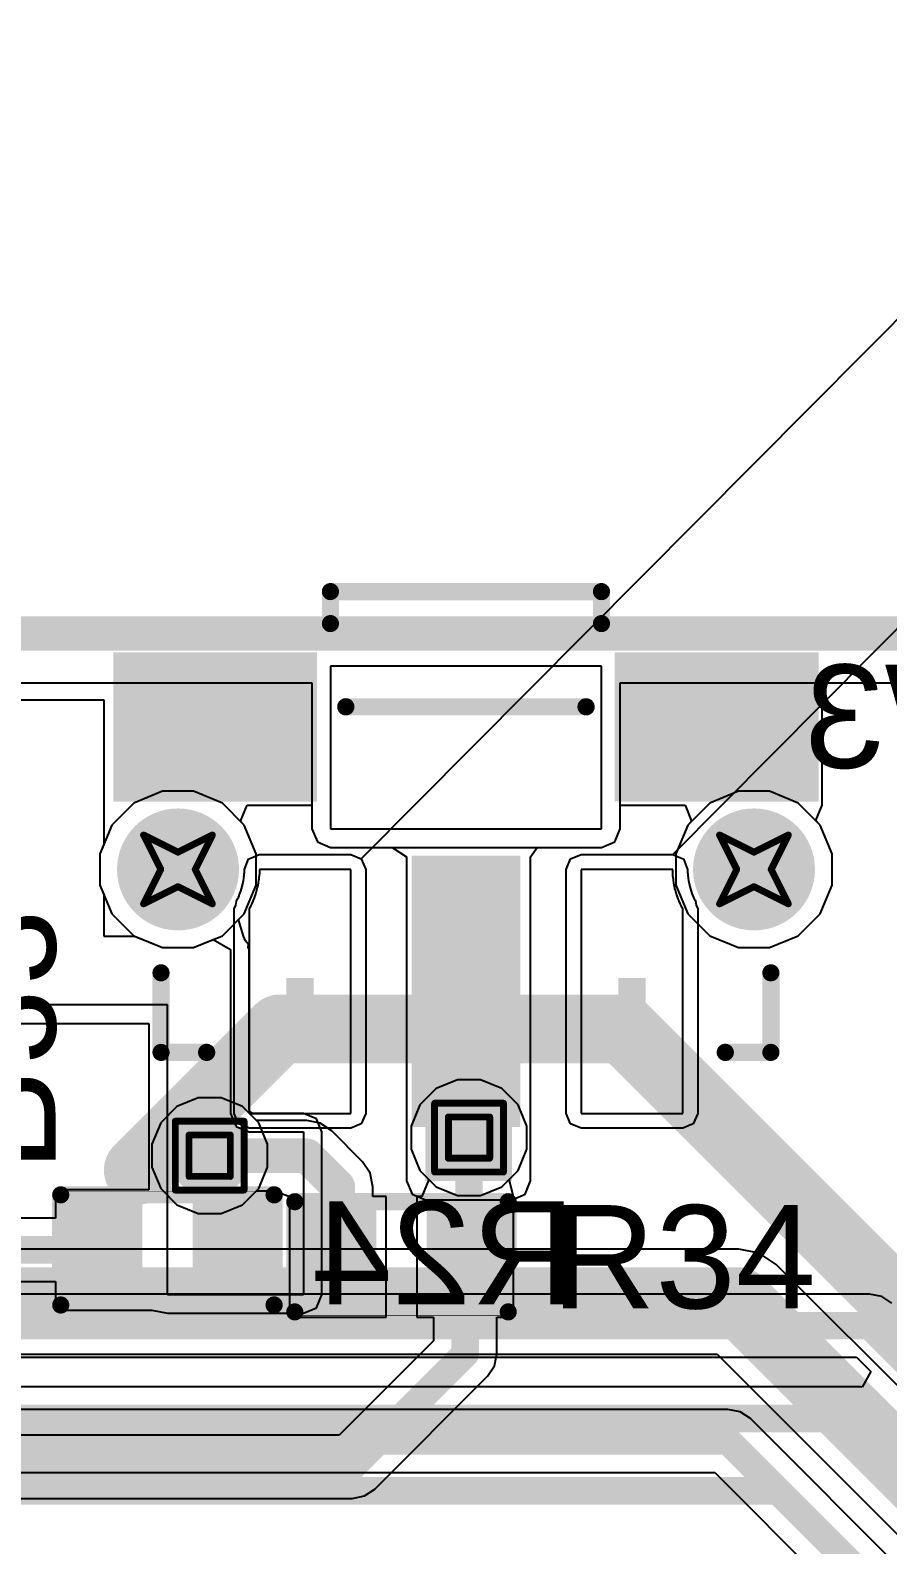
# Model space of a CAD drawing. Header units: inches. Extents: x -22 to 5433, y -13 to 5447.
# Drawn here: x 51.74 to 58.07, y 27.77 to 38.95 of the extents above; entities that cross this region are included whole.
import ezdxf

# ---------------------------------------------------------------- set-up
doc = ezdxf.new("R2010")
doc.units = ezdxf.units.IN
for name, color, linetype in [('Board_outline', 216, 'Continuous'), ('Bottom Layer', 5, 'Continuous'), ('Bottom Overlay', 54, 'Continuous'), ('Bottom Paste', 16, 'Continuous'), ('Bottom Solder', 6, 'Continuous'), ('Drill Drawing', 1, 'Continuous'), ('Ground', 16, 'Continuous'), ('Keep-Out Layer', 6, 'Continuous'), ('Pad Holes', 156, 'Continuous'), ('Power', 76, 'Continuous'), ('Top Layer', 1, 'Continuous'), ('Top Overlay', 2, 'Continuous'), ('Top Paste', 8, 'Continuous'), ('Top Solder', 216, 'Continuous'), ('Via Holes', 16, 'Continuous')]:
    doc.layers.add(name, color=color, linetype=linetype)
doc.styles.add('Arial', font='', dxfattribs={"height": 0.2})
doc.styles.get('Arial').set_extended_font_data('Arial')

msp = doc.modelspace()

# ---------------------------------------------------------------- hatches: boundary and pattern name
at = {"layer": 'Bottom Layer'}
for points in [[(53.759, 33.354), (52.459, 33.354), (52.459, 34.254), (53.759, 34.254)], [(56.159, 34.254), (57.459, 34.254), (57.459, 33.354), (56.159, 33.354)], [(54.659, 30.455), (55.299, 30.455), (55.299, 32.846), (54.659, 32.846)], [(54.659, 32.754), (55.259, 32.754), (55.259, 30.954), (54.659, 30.954)], [(53.634, 31.954), (53.834, 31.954), (53.834, 31.754), (53.634, 31.754)], [(53.634, 31.954), (53.834, 31.954), (53.834, 31.754), (53.634, 31.754)], [(56.084, 31.954), (56.284, 31.954), (56.284, 31.754), (56.084, 31.754)], [(56.084, 31.954), (56.284, 31.954), (56.284, 31.754), (56.084, 31.754)], [(52.514, 30.264), (52.514, 29.629), (52.057, 29.629), (52.057, 30.264)], [(53.454, 30.264), (53.454, 29.629), (52.997, 29.629), (52.997, 30.264)]]:
    msp.add_hatch(color=5, dxfattribs=at).paths.add_polyline_path(points)
h = msp.add_hatch(color=5, dxfattribs=at)
edge = h.paths.add_edge_path()
edge.add_arc((54.981, 30.775), 0.3, 0, 360)
h = msp.add_hatch(color=5, dxfattribs=at)
edge = h.paths.add_edge_path()
edge.add_arc((53.068, 30.642), 0.3, 0, 360)
at = {"layer": 'Bottom Paste'}
for points in [[(53.759, 33.354), (52.459, 33.354), (52.459, 34.254), (53.759, 34.254)], [(56.159, 34.254), (57.459, 34.254), (57.459, 33.354), (56.159, 33.354)], [(54.659, 32.754), (55.259, 32.754), (55.259, 30.954), (54.659, 30.954)], [(52.514, 30.264), (52.514, 29.629), (52.057, 29.629), (52.057, 30.264)], [(53.454, 30.264), (53.454, 29.629), (52.997, 29.629), (52.997, 30.264)]]:
    msp.add_hatch(color=16, dxfattribs=at).paths.add_polyline_path(points)
at = {"layer": 'Bottom Solder'}
for points in [[(53.86, 33.253), (52.357, 33.253), (52.357, 34.356), (53.86, 34.356)], [(56.057, 34.356), (57.56, 34.356), (57.56, 33.253), (56.057, 33.253)], [(54.557, 32.856), (55.36, 32.856), (55.36, 30.853), (54.557, 30.853)], [(52.57, 30.319), (52.57, 29.574), (52.002, 29.574), (52.002, 30.319)], [(53.509, 30.319), (53.509, 29.574), (52.942, 29.574), (52.942, 30.319)]]:
    msp.add_hatch(color=6, dxfattribs=at).paths.add_polyline_path(points)
h = msp.add_hatch(color=6, dxfattribs=at)
edge = h.paths.add_edge_path()
edge.add_arc((52.834, 32.754), 0.102, 0, 360)
h = msp.add_hatch(color=6, dxfattribs=at)
edge = h.paths.add_edge_path()
edge.add_arc((57.084, 32.754), 0.102, 0, 360)
at = {"layer": 'Ground'}
h = msp.add_hatch(color=16, dxfattribs=at)
edge = h.paths.add_edge_path()
edge.add_arc((54.981, 30.775), 0.3, 0, 360)
h = msp.add_hatch(color=16, dxfattribs=at)
edge = h.paths.add_edge_path()
edge.add_arc((53.068, 30.642), 0.3, 0, 360)
at = {"layer": 'Pad Holes'}
h = msp.add_hatch(color=7, dxfattribs=at)
edge = h.paths.add_edge_path()
edge.add_arc((52.834, 32.754), 0.45, 0, 360)
h = msp.add_hatch(color=7, dxfattribs=at)
edge = h.paths.add_edge_path()
edge.add_arc((57.084, 32.754), 0.45, 0, 360)
at = {"layer": 'Power'}
h = msp.add_hatch(color=76, dxfattribs=at)
edge = h.paths.add_edge_path()
edge.add_arc((54.981, 30.775), 0.3, 0, 360)
h = msp.add_hatch(color=76, dxfattribs=at)
edge = h.paths.add_edge_path()
edge.add_arc((53.068, 30.642), 0.3, 0, 360)
at = {"layer": 'Top Layer'}
h = msp.add_hatch(color=1, dxfattribs=at)
edge = h.paths.add_edge_path()
edge.add_arc((54.981, 30.775), 0.3, 0, 360)
h = msp.add_hatch(color=1, dxfattribs=at)
edge = h.paths.add_edge_path()
edge.add_arc((53.068, 30.642), 0.3, 0, 360)
for points in [[(53.785, 29.578), (53.785, 30.213), (54.242, 30.213), (54.242, 29.578)], [(54.724, 29.578), (54.724, 30.213), (55.181, 30.213), (55.181, 29.578)]]:
    msp.add_hatch(color=1, dxfattribs=at).paths.add_polyline_path(points)
at = {"layer": 'Top Paste'}
for points in [[(53.785, 29.578), (53.785, 30.213), (54.242, 30.213), (54.242, 29.578)], [(54.724, 29.578), (54.724, 30.213), (55.181, 30.213), (55.181, 29.578)]]:
    msp.add_hatch(color=8, dxfattribs=at).paths.add_polyline_path(points)
at = {"layer": 'Top Solder'}
h = msp.add_hatch(color=216, dxfattribs=at)
edge = h.paths.add_edge_path()
edge.add_arc((52.834, 32.754), 0.102, 0, 360)
h = msp.add_hatch(color=216, dxfattribs=at)
edge = h.paths.add_edge_path()
edge.add_arc((57.084, 32.754), 0.102, 0, 360)
for points in [[(53.729, 29.523), (53.729, 30.268), (54.297, 30.268), (54.297, 29.523)], [(54.669, 29.523), (54.669, 30.268), (55.237, 30.268), (55.237, 29.523)]]:
    msp.add_hatch(color=216, dxfattribs=at).paths.add_polyline_path(points)
at = {"layer": 'Via Holes'}
h = msp.add_hatch(color=7, dxfattribs=at)
edge = h.paths.add_edge_path()
edge.add_arc((54.981, 30.775), 0.15, 0, 360)
h = msp.add_hatch(color=7, dxfattribs=at)
edge = h.paths.add_edge_path()
edge.add_arc((53.068, 30.642), 0.15, 0, 360)

# ---------------------------------------------------------------- linework, layer by layer
at = {"layer": 'Board_outline'}
msp.add_lwpolyline([(-4.689, 34.495, 0.254, 0.254, 0), (67.311, 34.495, 0.254, 0.254, 0)], format="xyseb", dxfattribs=at)
msp.add_lwpolyline([(-4.689, 34.495, 0.254, 0.254, 0), (67.311, 34.495, 0.254, 0.254, 0)], format="xyseb", dxfattribs=at)
at = {"layer": 'Bottom Layer'}
for p, q in [((57.586, 33.227), (57.586, 34.132)), ((57.586, 34.132), (66.954, 34.132)), ((49.857, 34.005), (52.286, 34.005)), ((52.286, 34.005), (52.286, 32.939)), ((53.294, 33.11), (53.343, 33.227)), ((53.343, 33.227), (53.821, 33.227)), ((53.821, 33.227), (53.821, 33.054)), ((56.096, 33.054), (56.096, 33.227)), ((56.096, 33.227), (56.575, 33.227)), ((56.575, 33.227), (56.623, 33.11)), ((57.539, 33.115), (57.586, 33.227)), ((57.586, 33.227), (57.586, 33.227)), ((53.323, 33.081), (53.294, 33.11)), ((53.411, 32.869), (53.323, 33.081)), ((56.595, 33.081), (56.507, 32.869)), ((56.623, 33.11), (56.595, 33.081)), ((57.573, 33.081), (57.539, 33.115)), ((57.661, 32.869), (57.573, 33.081)), ((53.821, 33.054), (53.862, 32.957)), ((56.056, 32.957), (56.096, 33.054)), ((52.286, 32.939), (52.257, 32.869)), ((52.257, 32.869), (52.257, 32.639)), ((53.411, 32.639), (53.411, 32.869)), ((53.862, 32.957), (53.959, 32.917)), ((53.959, 32.917), (54.413, 32.917)), ((54.413, 32.917), (54.521, 32.846)), ((55.436, 32.846), (55.484, 32.917)), ((55.484, 32.917), (55.959, 32.917)), ((55.959, 32.917), (56.056, 32.957)), ((56.507, 32.869), (56.507, 32.639)), ((57.661, 32.639), (57.661, 32.869)), ((54.109, 32.754), (53.434, 32.754)), ((53.434, 32.754), (53.434, 32.745)), ((53.434, 32.745), (53.434, 32.727)), ((54.109, 30.954), (54.109, 32.754)), ((54.521, 32.846), (54.521, 30.455)), ((55.436, 30.455), (55.436, 32.846)), ((56.484, 32.754), (55.809, 32.754)), ((55.809, 32.754), (55.809, 30.954)), ((56.484, 32.745), (56.484, 32.754)), ((56.484, 32.727), (56.484, 32.745)), ((52.257, 32.639), (52.286, 32.569)), ((53.323, 32.427), (53.411, 32.639)), ((53.422, 32.638), (53.418, 32.62)), ((53.426, 32.656), (53.422, 32.638)), ((53.428, 32.674), (53.426, 32.656)), ((53.429, 32.683), (53.428, 32.674)), ((53.43, 32.692), (53.429, 32.683)), ((53.429, 32.683), (53.429, 32.683)), ((53.432, 32.709), (53.43, 32.692)), ((53.434, 32.727), (53.432, 32.709)), ((56.485, 32.709), (56.484, 32.727)), ((56.487, 32.692), (56.485, 32.709)), ((56.489, 32.683), (56.487, 32.692)), ((56.489, 32.674), (56.489, 32.683)), ((56.489, 32.683), (56.489, 32.683)), ((56.492, 32.656), (56.489, 32.674)), ((56.495, 32.638), (56.492, 32.656)), ((56.499, 32.62), (56.495, 32.638)), ((56.507, 32.639), (56.595, 32.427)), ((57.573, 32.427), (57.661, 32.639)), ((52.286, 32.569), (52.286, 32.262)), ((53.386, 32.519), (53.379, 32.502)), ((53.389, 32.527), (53.386, 32.519)), ((53.394, 32.537), (53.389, 32.527)), ((53.401, 32.558), (53.394, 32.537)), ((53.408, 32.579), (53.401, 32.558)), ((53.414, 32.601), (53.408, 32.579)), ((53.416, 32.612), (53.414, 32.601)), ((53.418, 32.62), (53.416, 32.612)), ((56.501, 32.612), (56.499, 32.62)), ((56.504, 32.601), (56.501, 32.612)), ((56.509, 32.579), (56.504, 32.601)), ((56.516, 32.558), (56.509, 32.579)), ((56.524, 32.537), (56.516, 32.558)), ((56.528, 32.527), (56.524, 32.537)), ((56.531, 32.519), (56.528, 32.527)), ((56.538, 32.502), (56.531, 32.519)), ((53.281, 32.385), (53.323, 32.427)), ((53.363, 32.471), (53.359, 32.464)), ((53.359, 32.464), (53.359, 32.454)), ((53.359, 32.454), (53.359, 30.954)), ((53.372, 32.487), (53.363, 32.471)), ((53.379, 32.502), (53.372, 32.487)), ((56.546, 32.487), (56.538, 32.502)), ((56.554, 32.471), (56.546, 32.487)), ((56.559, 32.464), (56.554, 32.471)), ((56.559, 32.454), (56.559, 32.464)), ((56.559, 30.954), (56.559, 32.454)), ((56.595, 32.427), (56.757, 32.265)), ((57.411, 32.265), (57.573, 32.427)), ((53.318, 32.261), (53.281, 32.385)), ((52.286, 32.262), (52.514, 32.262)), ((52.514, 32.262), (52.719, 32.177)), ((52.948, 32.177), (53.094, 32.238)), ((53.094, 32.238), (53.221, 32.164)), ((53.332, 32.228), (53.318, 32.261)), ((53.354, 32.199), (53.332, 32.228)), ((53.352, 32.181), (53.354, 32.199)), ((56.757, 32.265), (56.969, 32.177)), ((57.198, 32.177), (57.411, 32.265)), ((52.719, 32.177), (52.948, 32.177)), ((53.221, 32.164), (53.221, 30.954)), ((53.359, 32.164), (53.352, 32.181)), ((53.359, 30.982), (53.359, 32.164)), ((56.969, 32.177), (57.198, 32.177)), ((52.756, 31.755), (51.01, 31.755)), ((52.756, 29.616), (52.756, 31.755)), ((51.01, 31.618), (52.618, 31.618)), ((52.618, 31.618), (52.618, 30.391)), ((53.221, 30.954), (53.262, 30.857)), ((53.367, 30.962), (53.359, 30.982)), ((53.359, 30.954), (54.109, 30.954)), ((53.386, 30.954), (53.367, 30.962)), ((53.759, 30.954), (53.386, 30.954)), ((53.856, 30.914), (53.759, 30.954)), ((55.809, 30.954), (56.559, 30.954)), ((53.262, 30.857), (53.359, 30.817)), ((53.896, 30.817), (53.856, 30.914)), ((53.359, 30.817), (53.759, 30.817)), ((53.759, 30.817), (53.759, 29.616)), ((53.896, 29.616), (53.896, 30.817)), ((54.521, 30.455), (54.562, 30.357)), ((55.396, 30.357), (55.436, 30.455)), ((52.618, 30.391), (51.93, 30.391)), ((51.93, 30.391), (51.93, 30.18)), ((54.562, 30.357), (54.659, 30.317)), ((54.659, 30.317), (55.299, 30.317)), ((55.299, 30.317), (55.396, 30.357)), ((51.93, 30.18), (51.32, 30.18)), ((51.224, 29.714), (51.93, 29.714)), ((51.93, 29.714), (51.93, 29.502)), ((53.759, 29.616), (52.756, 29.616)), ((53.856, 29.519), (53.896, 29.616)), ((51.93, 29.502), (52.641, 29.502)), ((52.641, 29.502), (52.641, 29.502)), ((52.641, 29.502), (52.756, 29.479)), ((53.759, 29.479), (53.856, 29.519)), ((52.756, 29.479), (52.759, 29.479)), ((52.759, 29.479), (53.759, 29.479))]:
    msp.add_line(p, q, dxfattribs=at)
msp.add_lwpolyline([(51.224, 29.947, 0.203, 0.203, 0), (52.286, 29.947, 0.203, 0.203, 0)], format="xyseb", dxfattribs=at)
msp.add_lwpolyline([(52.235, 29.947, 0.102, 0.102, 1), (52.337, 29.947, 0.102, 0.102, 1)], format="xyseb", close=True, dxfattribs=at)
at = {"layer": 'Bottom Overlay'}
for points in [[(53.959, 34.804, 0.127, 0.127, 0), (55.959, 34.804, 0.127, 0.127, 0)], [(53.959, 34.568, 0.127, 0.127, 0), (53.959, 34.804, 0.127, 0.127, 0)], [(55.959, 34.568, 0.127, 0.127, 0), (55.959, 34.804, 0.127, 0.127, 0)], [(54.072, 33.954, 0.127, 0.127, 0), (55.845, 33.954, 0.127, 0.127, 0)], [(52.709, 31.404, 0.127, 0.127, 0), (52.709, 31.991, 0.127, 0.127, 0)], [(57.209, 31.404, 0.127, 0.127, 0), (57.209, 31.991, 0.127, 0.127, 0)], [(52.709, 31.404, 0.127, 0.127, 0), (53.045, 31.404, 0.127, 0.127, 0)], [(56.872, 31.404, 0.127, 0.127, 0), (57.209, 31.404, 0.127, 0.127, 0)], [(51.968, 29.54, 0.127, 0.127, 0), (51.968, 30.353, 0.127, 0.127, 0)], [(51.968, 30.353, 0.127, 0.127, 0), (53.543, 30.353, 0.127, 0.127, 0)], [(53.543, 29.54, 0.127, 0.127, 0), (53.543, 30.353, 0.127, 0.127, 0)], [(51.943, 30.378, 0.00323, 0.00323, 0), (53.569, 30.378, 0.00323, 0.00323, 0)], [(51.968, 29.54, 0.127, 0.127, 0), (53.543, 29.54, 0.127, 0.127, 0)]]:
    msp.add_lwpolyline(points, format="xyseb", dxfattribs=at)
for points in [[(53.927, 34.804, 0.0635, 0.0635, 1), (53.99, 34.804, 0.0635, 0.0635, 1)], [(53.927, 34.804, 0.0635, 0.0635, 1), (53.99, 34.804, 0.0635, 0.0635, 1)], [(55.927, 34.804, 0.0635, 0.0635, 1), (55.99, 34.804, 0.0635, 0.0635, 1)], [(55.927, 34.804, 0.0635, 0.0635, 1), (55.99, 34.804, 0.0635, 0.0635, 1)], [(53.927, 34.568, 0.0635, 0.0635, 1), (53.99, 34.568, 0.0635, 0.0635, 1)], [(55.927, 34.568, 0.0635, 0.0635, 1), (55.99, 34.568, 0.0635, 0.0635, 1)], [(54.04, 33.954, 0.0635, 0.0635, 1), (54.104, 33.954, 0.0635, 0.0635, 1)], [(55.813, 33.954, 0.0635, 0.0635, 1), (55.877, 33.954, 0.0635, 0.0635, 1)], [(52.677, 31.991, 0.0635, 0.0635, 1), (52.74, 31.991, 0.0635, 0.0635, 1)], [(57.177, 31.991, 0.0635, 0.0635, 1), (57.24, 31.991, 0.0635, 0.0635, 1)], [(52.677, 31.404, 0.0635, 0.0635, 1), (52.74, 31.404, 0.0635, 0.0635, 1)], [(52.677, 31.404, 0.0635, 0.0635, 1), (52.74, 31.404, 0.0635, 0.0635, 1)], [(53.013, 31.404, 0.0635, 0.0635, 1), (53.077, 31.404, 0.0635, 0.0635, 1)], [(56.84, 31.404, 0.0635, 0.0635, 1), (56.904, 31.404, 0.0635, 0.0635, 1)], [(57.177, 31.404, 0.0635, 0.0635, 1), (57.24, 31.404, 0.0635, 0.0635, 1)], [(57.177, 31.404, 0.0635, 0.0635, 1), (57.24, 31.404, 0.0635, 0.0635, 1)], [(53.105, 31.077, 0.254, 0.254, 1), (53.003, 31.077, 0.254, 0.254, 1)], [(52.939, 31.077, 0.127, 0.127, 1), (53.066, 31.077, 0.127, 0.127, 1)], [(53.041, 31.077, 0.127, 0.127, 1), (53.168, 31.077, 0.127, 0.127, 1)], [(51.937, 30.353, 0.0635, 0.0635, 1), (52, 30.353, 0.0635, 0.0635, 1)], [(51.937, 30.353, 0.0635, 0.0635, 1), (52, 30.353, 0.0635, 0.0635, 1)], [(53.511, 30.353, 0.0635, 0.0635, 1), (53.575, 30.353, 0.0635, 0.0635, 1)], [(53.511, 30.353, 0.0635, 0.0635, 1), (53.575, 30.353, 0.0635, 0.0635, 1)], [(51.942, 30.378, 0.00161, 0.00161, 1), (51.944, 30.378, 0.00161, 0.00161, 1)], [(53.568, 30.378, 0.00161, 0.00161, 1), (53.569, 30.378, 0.00161, 0.00161, 1)], [(51.937, 29.54, 0.0635, 0.0635, 1), (52, 29.54, 0.0635, 0.0635, 1)], [(51.937, 29.54, 0.0635, 0.0635, 1), (52, 29.54, 0.0635, 0.0635, 1)], [(53.511, 29.54, 0.0635, 0.0635, 1), (53.575, 29.54, 0.0635, 0.0635, 1)], [(53.511, 29.54, 0.0635, 0.0635, 1), (53.575, 29.54, 0.0635, 0.0635, 1)]]:
    msp.add_lwpolyline(points, format="xyseb", close=True, dxfattribs=at)
at = {"layer": 'Bottom Solder'}
for p, q in [((54.186, 32.832), (5432.852, 5447.493)), ((56.485, 32.864), (5432.852, 5447.493)), ((53.394, 32.848), (53.432, 32.864)), ((53.432, 32.864), (53.433, 32.864)), ((53.433, 32.864), (53.434, 32.864)), ((53.434, 32.864), (54.109, 32.864)), ((54.109, 32.864), (54.186, 32.832)), ((55.731, 32.832), (55.809, 32.864)), ((55.809, 32.864), (56.484, 32.864)), ((56.484, 32.864), (56.485, 32.864)), ((56.485, 32.864), (56.486, 32.864)), ((56.486, 32.864), (56.524, 32.848)), ((53.324, 32.754), (53.339, 32.792)), ((53.324, 32.753), (53.324, 32.754)), ((53.324, 32.752), (53.324, 32.753)), ((53.324, 32.745), (53.324, 32.752)), ((53.324, 32.732), (53.324, 32.745)), ((53.339, 32.792), (53.355, 32.831)), ((53.355, 32.831), (53.356, 32.831)), ((53.356, 32.832), (53.394, 32.848)), ((53.356, 32.831), (53.356, 32.832)), ((54.186, 32.832), (54.219, 32.754)), ((54.219, 32.754), (54.219, 30.954)), ((55.699, 32.754), (55.731, 32.832)), ((55.699, 30.954), (55.699, 32.754)), ((56.524, 32.848), (56.561, 32.832)), ((56.561, 32.832), (56.562, 32.831)), ((56.562, 32.831), (56.563, 32.831)), ((56.563, 32.831), (56.578, 32.792)), ((56.578, 32.792), (56.594, 32.754)), ((56.594, 32.754), (56.593, 32.753)), ((56.593, 32.753), (56.594, 32.752)), ((56.594, 32.752), (56.594, 32.745)), ((56.594, 32.745), (56.594, 32.732)), ((53.307, 32.627), (53.309, 32.635)), ((53.309, 32.635), (53.31, 32.638)), ((53.31, 32.64), (53.312, 32.647)), ((53.31, 32.638), (53.31, 32.64)), ((53.312, 32.647), (53.315, 32.66)), ((53.315, 32.66), (53.317, 32.672)), ((53.317, 32.672), (53.319, 32.686)), ((53.319, 32.693), (53.321, 32.696)), ((53.319, 32.686), (53.319, 32.693)), ((53.32, 32.7), (53.321, 32.707)), ((53.321, 32.696), (53.32, 32.7)), ((53.321, 32.707), (53.323, 32.72)), ((53.323, 32.72), (53.324, 32.732)), ((56.594, 32.732), (56.595, 32.72)), ((56.595, 32.72), (56.596, 32.707)), ((56.596, 32.707), (56.597, 32.7)), ((56.597, 32.7), (56.596, 32.696)), ((56.596, 32.696), (56.598, 32.693)), ((56.598, 32.693), (56.599, 32.686)), ((56.599, 32.686), (56.6, 32.672)), ((56.6, 32.672), (56.603, 32.66)), ((56.603, 32.66), (56.606, 32.647)), ((56.606, 32.647), (56.608, 32.64)), ((56.608, 32.64), (56.607, 32.638)), ((56.607, 32.638), (56.609, 32.635)), ((56.609, 32.635), (56.611, 32.627)), ((53.26, 32.491), (53.265, 32.52)), ((53.265, 32.52), (53.268, 32.526)), ((53.268, 32.526), (53.274, 32.537)), ((53.274, 32.537), (53.279, 32.548)), ((53.279, 32.548), (53.284, 32.559)), ((53.284, 32.559), (53.286, 32.566)), ((53.286, 32.566), (53.288, 32.567)), ((53.288, 32.569), (53.291, 32.577)), ((53.288, 32.567), (53.288, 32.569)), ((53.291, 32.577), (53.297, 32.594)), ((53.297, 32.594), (53.302, 32.61)), ((53.302, 32.61), (53.307, 32.627)), ((56.611, 32.627), (56.615, 32.61)), ((56.615, 32.61), (56.62, 32.594)), ((56.62, 32.594), (56.626, 32.577)), ((56.626, 32.577), (56.63, 32.569)), ((56.63, 32.569), (56.63, 32.567)), ((56.63, 32.567), (56.631, 32.566)), ((56.631, 32.566), (56.633, 32.559)), ((56.633, 32.559), (56.638, 32.548)), ((56.638, 32.548), (56.643, 32.537)), ((56.643, 32.537), (56.649, 32.526)), ((56.649, 32.526), (56.653, 32.52)), ((56.653, 32.52), (56.657, 32.491)), ((53.249, 32.464), (53.26, 32.491)), ((53.249, 32.454), (53.249, 32.464)), ((53.249, 30.954), (53.249, 32.454)), ((56.657, 32.491), (56.669, 32.464)), ((56.669, 32.464), (56.669, 32.454)), ((56.669, 32.454), (56.669, 30.954)), ((53.281, 30.876), (53.249, 30.954)), ((54.219, 30.954), (54.186, 30.876)), ((55.731, 30.876), (55.699, 30.954)), ((56.669, 30.954), (56.636, 30.876)), ((53.359, 30.844), (53.281, 30.876)), ((54.109, 30.844), (53.359, 30.844)), ((54.186, 30.876), (54.109, 30.844)), ((55.809, 30.844), (55.731, 30.876)), ((56.559, 30.844), (55.809, 30.844)), ((56.636, 30.876), (56.559, 30.844))]:
    msp.add_line(p, q, dxfattribs=at)
at = {"layer": 'Drill Drawing'}
for points in [[(52.58, 33.008, 0.0508, 0.0508, 0), (52.834, 32.881, 0.0508, 0.0508, 0)], [(52.58, 33.008, 0.0508, 0.0508, 0), (52.707, 32.754, 0.0508, 0.0508, 0)], [(52.834, 32.881, 0.0508, 0.0508, 0), (53.088, 33.008, 0.0508, 0.0508, 0)], [(52.961, 32.754, 0.0508, 0.0508, 0), (53.088, 33.008, 0.0508, 0.0508, 0)], [(56.83, 33.008, 0.0508, 0.0508, 0), (57.084, 32.881, 0.0508, 0.0508, 0)], [(56.83, 33.008, 0.0508, 0.0508, 0), (56.957, 32.754, 0.0508, 0.0508, 0)], [(57.084, 32.881, 0.0508, 0.0508, 0), (57.338, 33.008, 0.0508, 0.0508, 0)], [(57.211, 32.754, 0.0508, 0.0508, 0), (57.338, 33.008, 0.0508, 0.0508, 0)], [(52.58, 32.5, 0.0508, 0.0508, 0), (52.707, 32.754, 0.0508, 0.0508, 0)], [(52.961, 32.754, 0.0508, 0.0508, 0), (53.088, 32.5, 0.0508, 0.0508, 0)], [(56.83, 32.5, 0.0508, 0.0508, 0), (56.957, 32.754, 0.0508, 0.0508, 0)], [(57.211, 32.754, 0.0508, 0.0508, 0), (57.338, 32.5, 0.0508, 0.0508, 0)], [(52.58, 32.5, 0.0508, 0.0508, 0), (52.834, 32.627, 0.0508, 0.0508, 0)], [(52.834, 32.627, 0.0508, 0.0508, 0), (53.088, 32.5, 0.0508, 0.0508, 0)], [(56.83, 32.5, 0.0508, 0.0508, 0), (57.084, 32.627, 0.0508, 0.0508, 0)], [(57.084, 32.627, 0.0508, 0.0508, 0), (57.338, 32.5, 0.0508, 0.0508, 0)], [(54.727, 31.029, 0.0508, 0.0508, 0), (55.235, 31.029, 0.0508, 0.0508, 0)], [(54.727, 30.521, 0.0508, 0.0508, 0), (54.727, 31.029, 0.0508, 0.0508, 0)], [(55.235, 30.521, 0.0508, 0.0508, 0), (55.235, 31.029, 0.0508, 0.0508, 0)], [(52.814, 30.896, 0.0508, 0.0508, 0), (53.322, 30.896, 0.0508, 0.0508, 0)], [(52.814, 30.388, 0.0508, 0.0508, 0), (52.814, 30.896, 0.0508, 0.0508, 0)], [(53.322, 30.388, 0.0508, 0.0508, 0), (53.322, 30.896, 0.0508, 0.0508, 0)], [(54.829, 30.927, 0.0508, 0.0508, 0), (55.134, 30.927, 0.0508, 0.0508, 0)], [(54.829, 30.623, 0.0508, 0.0508, 0), (54.829, 30.927, 0.0508, 0.0508, 0)], [(55.134, 30.623, 0.0508, 0.0508, 0), (55.134, 30.927, 0.0508, 0.0508, 0)], [(52.915, 30.794, 0.0508, 0.0508, 0), (53.22, 30.794, 0.0508, 0.0508, 0)], [(52.915, 30.489, 0.0508, 0.0508, 0), (52.915, 30.794, 0.0508, 0.0508, 0)], [(53.22, 30.489, 0.0508, 0.0508, 0), (53.22, 30.794, 0.0508, 0.0508, 0)], [(54.829, 30.623, 0.0508, 0.0508, 0), (55.134, 30.623, 0.0508, 0.0508, 0)], [(52.915, 30.489, 0.0508, 0.0508, 0), (53.22, 30.489, 0.0508, 0.0508, 0)], [(54.727, 30.521, 0.0508, 0.0508, 0), (55.235, 30.521, 0.0508, 0.0508, 0)], [(52.814, 30.388, 0.0508, 0.0508, 0), (53.322, 30.388, 0.0508, 0.0508, 0)]]:
    msp.add_lwpolyline(points, format="xyseb", dxfattribs=at)
for points in [[(52.567, 33.008, 0.0254, 0.0254, 1), (52.592, 33.008, 0.0254, 0.0254, 1)], [(52.567, 33.008, 0.0254, 0.0254, 1), (52.592, 33.008, 0.0254, 0.0254, 1)], [(53.075, 33.008, 0.0254, 0.0254, 1), (53.1, 33.008, 0.0254, 0.0254, 1)], [(53.075, 33.008, 0.0254, 0.0254, 1), (53.1, 33.008, 0.0254, 0.0254, 1)], [(56.817, 33.008, 0.0254, 0.0254, 1), (56.842, 33.008, 0.0254, 0.0254, 1)], [(56.817, 33.008, 0.0254, 0.0254, 1), (56.842, 33.008, 0.0254, 0.0254, 1)], [(57.325, 33.008, 0.0254, 0.0254, 1), (57.35, 33.008, 0.0254, 0.0254, 1)], [(57.325, 33.008, 0.0254, 0.0254, 1), (57.35, 33.008, 0.0254, 0.0254, 1)], [(52.821, 32.881, 0.0254, 0.0254, 1), (52.846, 32.881, 0.0254, 0.0254, 1)], [(52.821, 32.881, 0.0254, 0.0254, 1), (52.846, 32.881, 0.0254, 0.0254, 1)], [(57.071, 32.881, 0.0254, 0.0254, 1), (57.096, 32.881, 0.0254, 0.0254, 1)], [(57.071, 32.881, 0.0254, 0.0254, 1), (57.096, 32.881, 0.0254, 0.0254, 1)], [(52.694, 32.754, 0.0254, 0.0254, 1), (52.719, 32.754, 0.0254, 0.0254, 1)], [(52.694, 32.754, 0.0254, 0.0254, 1), (52.719, 32.754, 0.0254, 0.0254, 1)], [(52.948, 32.754, 0.0254, 0.0254, 1), (52.973, 32.754, 0.0254, 0.0254, 1)], [(52.948, 32.754, 0.0254, 0.0254, 1), (52.973, 32.754, 0.0254, 0.0254, 1)], [(56.944, 32.754, 0.0254, 0.0254, 1), (56.969, 32.754, 0.0254, 0.0254, 1)], [(56.944, 32.754, 0.0254, 0.0254, 1), (56.969, 32.754, 0.0254, 0.0254, 1)], [(57.198, 32.754, 0.0254, 0.0254, 1), (57.223, 32.754, 0.0254, 0.0254, 1)], [(57.198, 32.754, 0.0254, 0.0254, 1), (57.223, 32.754, 0.0254, 0.0254, 1)], [(52.821, 32.627, 0.0254, 0.0254, 1), (52.846, 32.627, 0.0254, 0.0254, 1)], [(52.821, 32.627, 0.0254, 0.0254, 1), (52.846, 32.627, 0.0254, 0.0254, 1)], [(57.071, 32.627, 0.0254, 0.0254, 1), (57.096, 32.627, 0.0254, 0.0254, 1)], [(57.071, 32.627, 0.0254, 0.0254, 1), (57.096, 32.627, 0.0254, 0.0254, 1)], [(52.567, 32.5, 0.0254, 0.0254, 1), (52.592, 32.5, 0.0254, 0.0254, 1)], [(52.567, 32.5, 0.0254, 0.0254, 1), (52.592, 32.5, 0.0254, 0.0254, 1)], [(53.075, 32.5, 0.0254, 0.0254, 1), (53.1, 32.5, 0.0254, 0.0254, 1)], [(53.075, 32.5, 0.0254, 0.0254, 1), (53.1, 32.5, 0.0254, 0.0254, 1)], [(56.817, 32.5, 0.0254, 0.0254, 1), (56.842, 32.5, 0.0254, 0.0254, 1)], [(56.817, 32.5, 0.0254, 0.0254, 1), (56.842, 32.5, 0.0254, 0.0254, 1)], [(57.325, 32.5, 0.0254, 0.0254, 1), (57.35, 32.5, 0.0254, 0.0254, 1)], [(57.325, 32.5, 0.0254, 0.0254, 1), (57.35, 32.5, 0.0254, 0.0254, 1)], [(54.715, 31.029, 0.0254, 0.0254, 1), (54.74, 31.029, 0.0254, 0.0254, 1)], [(54.715, 31.029, 0.0254, 0.0254, 1), (54.74, 31.029, 0.0254, 0.0254, 1)], [(55.223, 31.029, 0.0254, 0.0254, 1), (55.248, 31.029, 0.0254, 0.0254, 1)], [(55.223, 31.029, 0.0254, 0.0254, 1), (55.248, 31.029, 0.0254, 0.0254, 1)], [(52.801, 30.896, 0.0254, 0.0254, 1), (52.826, 30.896, 0.0254, 0.0254, 1)], [(52.801, 30.896, 0.0254, 0.0254, 1), (52.826, 30.896, 0.0254, 0.0254, 1)], [(53.309, 30.896, 0.0254, 0.0254, 1), (53.334, 30.896, 0.0254, 0.0254, 1)], [(53.309, 30.896, 0.0254, 0.0254, 1), (53.334, 30.896, 0.0254, 0.0254, 1)], [(54.816, 30.927, 0.0254, 0.0254, 1), (54.842, 30.927, 0.0254, 0.0254, 1)], [(54.816, 30.927, 0.0254, 0.0254, 1), (54.842, 30.927, 0.0254, 0.0254, 1)], [(55.121, 30.927, 0.0254, 0.0254, 1), (55.146, 30.927, 0.0254, 0.0254, 1)], [(55.121, 30.927, 0.0254, 0.0254, 1), (55.146, 30.927, 0.0254, 0.0254, 1)], [(52.903, 30.794, 0.0254, 0.0254, 1), (52.928, 30.794, 0.0254, 0.0254, 1)], [(52.903, 30.794, 0.0254, 0.0254, 1), (52.928, 30.794, 0.0254, 0.0254, 1)], [(53.207, 30.794, 0.0254, 0.0254, 1), (53.233, 30.794, 0.0254, 0.0254, 1)], [(53.207, 30.794, 0.0254, 0.0254, 1), (53.233, 30.794, 0.0254, 0.0254, 1)], [(54.816, 30.623, 0.0254, 0.0254, 1), (54.842, 30.623, 0.0254, 0.0254, 1)], [(54.816, 30.623, 0.0254, 0.0254, 1), (54.842, 30.623, 0.0254, 0.0254, 1)], [(55.121, 30.623, 0.0254, 0.0254, 1), (55.146, 30.623, 0.0254, 0.0254, 1)], [(55.121, 30.623, 0.0254, 0.0254, 1), (55.146, 30.623, 0.0254, 0.0254, 1)], [(52.903, 30.489, 0.0254, 0.0254, 1), (52.928, 30.489, 0.0254, 0.0254, 1)], [(52.903, 30.489, 0.0254, 0.0254, 1), (52.928, 30.489, 0.0254, 0.0254, 1)], [(53.207, 30.489, 0.0254, 0.0254, 1), (53.233, 30.489, 0.0254, 0.0254, 1)], [(53.207, 30.489, 0.0254, 0.0254, 1), (53.233, 30.489, 0.0254, 0.0254, 1)], [(54.715, 30.521, 0.0254, 0.0254, 1), (54.74, 30.521, 0.0254, 0.0254, 1)], [(54.715, 30.521, 0.0254, 0.0254, 1), (54.74, 30.521, 0.0254, 0.0254, 1)], [(55.223, 30.521, 0.0254, 0.0254, 1), (55.248, 30.521, 0.0254, 0.0254, 1)], [(55.223, 30.521, 0.0254, 0.0254, 1), (55.248, 30.521, 0.0254, 0.0254, 1)], [(52.801, 30.388, 0.0254, 0.0254, 1), (52.826, 30.388, 0.0254, 0.0254, 1)], [(52.801, 30.388, 0.0254, 0.0254, 1), (52.826, 30.388, 0.0254, 0.0254, 1)], [(53.309, 30.388, 0.0254, 0.0254, 1), (53.334, 30.388, 0.0254, 0.0254, 1)], [(53.309, 30.388, 0.0254, 0.0254, 1), (53.334, 30.388, 0.0254, 0.0254, 1)]]:
    msp.add_lwpolyline(points, format="xyseb", close=True, dxfattribs=at)
at = {"layer": 'Ground'}
for p, q in [((40.628, 34.132), (53.821, 34.132)), ((53.821, 34.132), (53.821, 33.054)), ((56.096, 33.054), (56.096, 34.132)), ((56.096, 34.132), (66.954, 34.132)), ((52.719, 33.331), (52.507, 33.243)), ((52.948, 33.331), (52.719, 33.331)), ((53.161, 33.243), (52.948, 33.331)), ((56.969, 33.331), (56.757, 33.243)), ((57.198, 33.331), (56.969, 33.331)), ((57.411, 33.243), (57.198, 33.331)), ((52.507, 33.243), (52.345, 33.081)), ((53.323, 33.081), (53.161, 33.243)), ((56.757, 33.243), (56.595, 33.081)), ((57.573, 33.081), (57.411, 33.243)), ((52.345, 33.081), (52.257, 32.869)), ((53.411, 32.869), (53.323, 33.081)), ((56.595, 33.081), (56.507, 32.869)), ((57.661, 32.869), (57.573, 33.081)), ((53.821, 33.054), (53.862, 32.957)), ((56.056, 32.957), (56.096, 33.054)), ((52.257, 32.869), (52.257, 32.639)), ((53.411, 32.639), (53.411, 32.869)), ((53.862, 32.957), (53.959, 32.917)), ((53.959, 32.917), (55.959, 32.917)), ((55.959, 32.917), (56.056, 32.957)), ((56.507, 32.869), (56.507, 32.639)), ((57.661, 32.639), (57.661, 32.869)), ((52.257, 32.639), (52.345, 32.427)), ((53.323, 32.427), (53.411, 32.639)), ((56.507, 32.639), (56.595, 32.427)), ((57.573, 32.427), (57.661, 32.639)), ((52.345, 32.427), (52.507, 32.265)), ((53.161, 32.265), (53.323, 32.427)), ((56.595, 32.427), (56.757, 32.265)), ((57.411, 32.265), (57.573, 32.427)), ((52.507, 32.265), (52.719, 32.177)), ((52.948, 32.177), (53.161, 32.265)), ((56.757, 32.265), (56.969, 32.177)), ((57.198, 32.177), (57.411, 32.265)), ((52.719, 32.177), (52.948, 32.177)), ((56.969, 32.177), (57.198, 32.177)), ((54.896, 31.202), (54.739, 31.137)), ((55.066, 31.202), (54.896, 31.202)), ((55.223, 31.137), (55.066, 31.202)), ((52.983, 31.069), (52.826, 31.004)), ((53.153, 31.069), (52.983, 31.069)), ((53.31, 31.004), (53.153, 31.069)), ((54.739, 31.137), (54.619, 31.017)), ((55.343, 31.017), (55.223, 31.137)), ((52.826, 31.004), (52.706, 30.884)), ((53.43, 30.884), (53.31, 31.004)), ((54.619, 31.017), (54.554, 30.86)), ((55.408, 30.86), (55.343, 31.017)), ((52.706, 30.884), (52.641, 30.727)), ((53.495, 30.727), (53.43, 30.884)), ((54.554, 30.86), (54.554, 30.69)), ((55.408, 30.69), (55.408, 30.86)), ((52.641, 30.727), (52.641, 30.557)), ((53.495, 30.557), (53.495, 30.727)), ((54.554, 30.69), (54.619, 30.533)), ((55.343, 30.533), (55.408, 30.69)), ((52.641, 30.557), (52.706, 30.4)), ((53.43, 30.4), (53.495, 30.557)), ((54.619, 30.533), (54.739, 30.413)), ((55.223, 30.413), (55.343, 30.533)), ((52.706, 30.4), (52.826, 30.28)), ((53.31, 30.28), (53.43, 30.4)), ((54.739, 30.413), (54.896, 30.348)), ((55.066, 30.348), (55.223, 30.413)), ((54.896, 30.348), (55.066, 30.348)), ((52.826, 30.28), (52.983, 30.215)), ((52.983, 30.215), (53.153, 30.215)), ((53.153, 30.215), (53.31, 30.28)), ((57.937, 29.621), (28.755, 29.621)), ((58.027, 29.603), (57.937, 29.621)), ((58.102, 29.553), (58.027, 29.603)), ((28.852, 29.155), (57.841, 29.155)), ((57.841, 29.155), (57.945, 29.05)), ((57.945, 29.05), (57.883, 28.933)), ((57.873, 28.935), (29.794, 28.935)), ((57.883, 28.933), (57.873, 28.935))]:
    msp.add_line(p, q, dxfattribs=at)
for points in [[(28.755, 29.388, 0.203, 0.203, 0), (57.937, 29.388, 0.203, 0.203, 0)], [(57.937, 29.388, 0.203, 0.203, 0), (65.176, 22.149, 0.203, 0.203, 0)], [(29.794, 28.702, 0.203, 0.203, 0), (57.873, 28.702, 0.203, 0.203, 0)], [(57.873, 28.702, 0.203, 0.203, 0), (60.383, 26.193, 0.203, 0.203, 0)], [(31.928, 28.169, 0.203, 0.203, 0), (57.26, 28.169, 0.203, 0.203, 0)], [(57.26, 28.169, 0.203, 0.203, 0), (59.817, 25.612, 0.203, 0.203, 0)]]:
    msp.add_lwpolyline(points, format="xyseb", dxfattribs=at)
for points in [[(57.887, 29.388, 0.102, 0.102, 1), (57.988, 29.388, 0.102, 0.102, 1)], [(57.887, 29.388, 0.102, 0.102, 1), (57.988, 29.388, 0.102, 0.102, 1)], [(57.822, 28.702, 0.102, 0.102, 1), (57.924, 28.702, 0.102, 0.102, 1)], [(57.822, 28.702, 0.102, 0.102, 1), (57.924, 28.702, 0.102, 0.102, 1)], [(57.209, 28.169, 0.102, 0.102, 1), (57.311, 28.169, 0.102, 0.102, 1)], [(57.209, 28.169, 0.102, 0.102, 1), (57.311, 28.169, 0.102, 0.102, 1)]]:
    msp.add_lwpolyline(points, format="xyseb", close=True, dxfattribs=at)
at = {"layer": 'Keep-Out Layer'}
for p, q in [((55.959, 34.254), (53.959, 34.254)), ((53.959, 34.254), (53.959, 33.054)), ((55.959, 33.054), (55.959, 34.254)), ((53.959, 33.054), (55.959, 33.054))]:
    msp.add_line(p, q, dxfattribs=at)
at = {"layer": 'Power'}
for p, q in [((39.542, 34.132), (53.821, 34.132)), ((53.821, 34.132), (53.821, 33.054)), ((56.096, 33.054), (56.096, 34.132)), ((56.096, 34.132), (61.722, 34.132)), ((52.719, 33.331), (52.507, 33.243)), ((52.948, 33.331), (52.719, 33.331)), ((53.161, 33.243), (52.948, 33.331)), ((56.969, 33.331), (56.757, 33.243)), ((57.198, 33.331), (56.969, 33.331)), ((57.411, 33.243), (57.198, 33.331)), ((52.507, 33.243), (52.345, 33.081)), ((53.323, 33.081), (53.161, 33.243)), ((56.757, 33.243), (56.595, 33.081)), ((57.573, 33.081), (57.411, 33.243)), ((52.345, 33.081), (52.257, 32.869)), ((53.411, 32.869), (53.323, 33.081)), ((56.595, 33.081), (56.507, 32.869)), ((57.661, 32.869), (57.573, 33.081)), ((53.821, 33.054), (53.862, 32.957)), ((56.056, 32.957), (56.096, 33.054)), ((52.257, 32.869), (52.257, 32.639)), ((53.411, 32.639), (53.411, 32.869)), ((53.862, 32.957), (53.959, 32.917)), ((53.959, 32.917), (55.959, 32.917)), ((55.959, 32.917), (56.056, 32.957)), ((56.507, 32.869), (56.507, 32.639)), ((57.661, 32.639), (57.661, 32.869)), ((52.257, 32.639), (52.345, 32.427)), ((53.323, 32.427), (53.411, 32.639)), ((56.507, 32.639), (56.595, 32.427)), ((57.573, 32.427), (57.661, 32.639)), ((52.345, 32.427), (52.507, 32.265)), ((53.161, 32.265), (53.323, 32.427)), ((56.595, 32.427), (56.757, 32.265)), ((57.411, 32.265), (57.573, 32.427)), ((52.507, 32.265), (52.719, 32.177)), ((52.948, 32.177), (53.161, 32.265)), ((56.757, 32.265), (56.969, 32.177)), ((57.198, 32.177), (57.411, 32.265)), ((52.719, 32.177), (52.948, 32.177)), ((56.969, 32.177), (57.198, 32.177)), ((54.896, 31.202), (54.739, 31.137)), ((55.066, 31.202), (54.896, 31.202)), ((55.223, 31.137), (55.066, 31.202)), ((54.739, 31.137), (54.619, 31.017)), ((55.343, 31.017), (55.223, 31.137)), ((54.619, 31.017), (54.554, 30.86)), ((55.408, 30.86), (55.343, 31.017)), ((54.554, 30.86), (54.554, 30.69)), ((55.408, 30.69), (55.408, 30.86)), ((54.554, 30.69), (54.619, 30.533)), ((55.343, 30.533), (55.408, 30.69)), ((54.619, 30.533), (54.739, 30.413)), ((55.223, 30.413), (55.343, 30.533)), ((54.739, 30.413), (54.896, 30.348)), ((55.066, 30.348), (55.223, 30.413)), ((54.896, 30.348), (55.066, 30.348)), ((56.973, 29.953), (6.715, 29.953)), ((57.122, 29.923), (56.973, 29.953)), ((57.248, 29.839), (57.122, 29.923)), ((63.479, 23.608), (57.248, 29.839)), ((6.876, 29.176), (56.813, 29.176)), ((56.813, 29.176), (62.816, 23.172)), ((56.892, 28.77), (18.605, 28.77)), ((56.981, 28.752), (56.892, 28.77)), ((57.057, 28.702), (56.981, 28.752)), ((61.699, 24.059), (57.057, 28.702)), ((18.701, 28.304), (56.795, 28.304)), ((56.795, 28.304), (61.301, 23.798))]:
    msp.add_line(p, q, dxfattribs=at)
for points in [[(52.541, 30.535, 0.508, 0.508, 0), (53.584, 31.577, 0.508, 0.508, 0)], [(53.584, 31.577, 0.508, 0.508, 0), (56.121, 31.577, 0.508, 0.508, 0)], [(56.121, 31.577, 0.508, 0.508, 0), (61.963, 25.734, 0.508, 0.508, 0)], [(6.715, 29.564, 0.508, 0.508, 0), (56.973, 29.564, 0.508, 0.508, 0)], [(56.973, 29.564, 0.508, 0.508, 0), (63.204, 23.333, 0.508, 0.508, 0)], [(18.605, 28.537, 0.203, 0.203, 0), (56.892, 28.537, 0.203, 0.203, 0)], [(56.892, 28.537, 0.203, 0.203, 0), (61.534, 23.894, 0.203, 0.203, 0)]]:
    msp.add_lwpolyline(points, format="xyseb", dxfattribs=at)
for points in [[(53.457, 31.577, 0.254, 0.254, 1), (53.711, 31.577, 0.254, 0.254, 1)], [(53.457, 31.577, 0.254, 0.254, 1), (53.711, 31.577, 0.254, 0.254, 1)], [(55.994, 31.577, 0.254, 0.254, 1), (56.248, 31.577, 0.254, 0.254, 1)], [(55.994, 31.577, 0.254, 0.254, 1), (56.248, 31.577, 0.254, 0.254, 1)], [(52.414, 30.535, 0.254, 0.254, 1), (52.668, 30.535, 0.254, 0.254, 1)], [(56.846, 29.564, 0.254, 0.254, 1), (57.1, 29.564, 0.254, 0.254, 1)], [(56.846, 29.564, 0.254, 0.254, 1), (57.1, 29.564, 0.254, 0.254, 1)], [(56.841, 28.537, 0.102, 0.102, 1), (56.943, 28.537, 0.102, 0.102, 1)], [(56.841, 28.537, 0.102, 0.102, 1), (56.943, 28.537, 0.102, 0.102, 1)]]:
    msp.add_lwpolyline(points, format="xyseb", close=True, dxfattribs=at)
at = {"layer": 'Top Layer'}
for p, q in [((40.628, 34.132), (53.821, 34.132)), ((53.821, 34.132), (53.821, 33.054)), ((56.096, 33.054), (56.096, 34.132)), ((56.096, 34.132), (66.954, 34.132)), ((52.719, 33.331), (52.507, 33.243)), ((52.948, 33.331), (52.719, 33.331)), ((53.161, 33.243), (52.948, 33.331)), ((56.969, 33.331), (56.757, 33.243)), ((57.198, 33.331), (56.969, 33.331)), ((57.411, 33.243), (57.198, 33.331)), ((52.507, 33.243), (52.345, 33.081)), ((53.323, 33.081), (53.161, 33.243)), ((56.757, 33.243), (56.595, 33.081)), ((57.573, 33.081), (57.411, 33.243)), ((52.345, 33.081), (52.257, 32.869)), ((53.411, 32.869), (53.323, 33.081)), ((56.595, 33.081), (56.507, 32.869)), ((57.661, 32.869), (57.573, 33.081)), ((53.821, 33.054), (53.862, 32.957)), ((56.056, 32.957), (56.096, 33.054)), ((52.257, 32.869), (52.257, 32.639)), ((53.411, 32.639), (53.411, 32.869)), ((53.862, 32.957), (53.959, 32.917)), ((53.959, 32.917), (55.959, 32.917)), ((55.959, 32.917), (56.056, 32.957)), ((56.507, 32.869), (56.507, 32.639)), ((57.661, 32.639), (57.661, 32.869)), ((52.257, 32.639), (52.345, 32.427)), ((53.323, 32.427), (53.411, 32.639)), ((56.507, 32.639), (56.595, 32.427)), ((57.573, 32.427), (57.661, 32.639)), ((52.345, 32.427), (52.507, 32.265)), ((53.161, 32.265), (53.323, 32.427)), ((56.595, 32.427), (56.757, 32.265)), ((57.411, 32.265), (57.573, 32.427)), ((52.507, 32.265), (52.719, 32.177)), ((52.948, 32.177), (53.161, 32.265)), ((56.757, 32.265), (56.969, 32.177)), ((57.198, 32.177), (57.411, 32.265)), ((52.719, 32.177), (52.948, 32.177)), ((56.969, 32.177), (57.198, 32.177)), ((54.896, 31.202), (54.739, 31.137)), ((55.066, 31.202), (54.896, 31.202)), ((55.223, 31.137), (55.066, 31.202)), ((52.983, 31.069), (52.826, 31.004)), ((53.153, 31.069), (52.983, 31.069)), ((53.31, 31.004), (53.153, 31.069)), ((54.739, 31.137), (54.619, 31.017)), ((55.343, 31.017), (55.223, 31.137)), ((52.826, 31.004), (52.706, 30.884)), ((53.413, 30.901), (53.31, 31.004)), ((54.619, 31.017), (54.554, 30.86)), ((55.408, 30.86), (55.343, 31.017)), ((52.706, 30.884), (52.641, 30.727)), ((53.785, 30.901), (53.413, 30.901)), ((53.884, 30.881), (53.785, 30.901)), ((53.968, 30.825), (53.884, 30.881)), ((54.554, 30.86), (54.554, 30.69)), ((55.408, 30.69), (55.408, 30.86)), ((54.196, 30.596), (53.968, 30.825)), ((52.641, 30.727), (52.641, 30.557)), ((54.554, 30.69), (54.619, 30.533)), ((55.343, 30.533), (55.408, 30.69)), ((52.641, 30.557), (52.706, 30.4)), ((54.252, 30.512), (54.196, 30.596)), ((54.272, 30.413), (54.252, 30.512)), ((54.619, 30.533), (54.685, 30.467)), ((55.277, 30.467), (55.343, 30.533)), ((52.706, 30.4), (52.826, 30.28)), ((54.272, 30.34), (54.272, 30.413)), ((54.685, 30.467), (54.633, 30.34)), ((55.309, 30.34), (55.277, 30.467)), ((53.31, 30.28), (53.413, 30.383)), ((53.413, 30.383), (53.548, 30.383)), ((53.548, 30.383), (53.657, 30.34)), ((53.657, 30.34), (53.657, 29.451)), ((54.369, 30.34), (54.272, 30.34)), ((54.369, 29.451), (54.369, 30.34)), ((54.633, 30.34), (54.597, 30.34)), ((54.597, 30.34), (54.597, 29.451)), ((55.309, 29.451), (55.309, 30.34)), ((55.309, 30.34), (55.309, 30.34)), ((52.826, 30.28), (52.983, 30.215)), ((52.983, 30.215), (53.153, 30.215)), ((53.153, 30.215), (53.31, 30.28)), ((53.657, 29.451), (54.369, 29.451)), ((54.597, 29.451), (54.72, 29.451)), ((54.72, 29.451), (54.72, 29.276)), ((55.186, 29.179), (55.186, 29.451)), ((55.186, 29.451), (55.309, 29.451)), ((54.72, 29.276), (54.024, 28.579)), ((55.168, 29.09), (55.186, 29.179)), ((55.118, 29.014), (55.168, 29.09)), ((54.285, 28.182), (55.118, 29.014)), ((54.024, 28.579), (34.625, 28.579)), ((54.209, 28.131), (54.285, 28.182)), ((34.721, 28.113), (54.12, 28.113)), ((54.12, 28.113), (54.209, 28.131))]:
    msp.add_line(p, q, dxfattribs=at)
for points in [[(54.981, 29.734, 0.203, 0.203, 0), (54.981, 30.775, 0.203, 0.203, 0)], [(53.068, 30.642, 0.254, 0.254, 0), (53.785, 30.642, 0.254, 0.254, 0)], [(53.785, 30.642, 0.254, 0.254, 0), (54.013, 30.413, 0.254, 0.254, 0)], [(54.013, 29.896, 0.254, 0.254, 0), (54.013, 30.413, 0.254, 0.254, 0)], [(54.953, 29.179, 0.203, 0.203, 0), (54.953, 29.896, 0.203, 0.203, 0)], [(54.12, 28.346, 0.203, 0.203, 0), (54.953, 29.179, 0.203, 0.203, 0)], [(34.625, 28.346, 0.203, 0.203, 0), (54.12, 28.346, 0.203, 0.203, 0)]]:
    msp.add_lwpolyline(points, format="xyseb", dxfattribs=at)
for points in [[(54.931, 30.775, 0.102, 0.102, 1), (55.032, 30.775, 0.102, 0.102, 1)], [(53.004, 30.642, 0.127, 0.127, 1), (53.131, 30.642, 0.127, 0.127, 1)], [(53.721, 30.642, 0.127, 0.127, 1), (53.848, 30.642, 0.127, 0.127, 1)], [(53.721, 30.642, 0.127, 0.127, 1), (53.848, 30.642, 0.127, 0.127, 1)], [(53.95, 30.413, 0.127, 0.127, 1), (54.077, 30.413, 0.127, 0.127, 1)], [(53.95, 30.413, 0.127, 0.127, 1), (54.077, 30.413, 0.127, 0.127, 1)], [(53.95, 29.896, 0.127, 0.127, 1), (54.077, 29.896, 0.127, 0.127, 1)], [(54.902, 29.896, 0.102, 0.102, 1), (55.004, 29.896, 0.102, 0.102, 1)], [(54.931, 29.734, 0.102, 0.102, 1), (55.032, 29.734, 0.102, 0.102, 1)], [(54.902, 29.179, 0.102, 0.102, 1), (55.004, 29.179, 0.102, 0.102, 1)], [(54.902, 29.179, 0.102, 0.102, 1), (55.004, 29.179, 0.102, 0.102, 1)], [(54.069, 28.346, 0.102, 0.102, 1), (54.171, 28.346, 0.102, 0.102, 1)], [(54.069, 28.346, 0.102, 0.102, 1), (54.171, 28.346, 0.102, 0.102, 1)]]:
    msp.add_lwpolyline(points, format="xyseb", close=True, dxfattribs=at)
at = {"layer": 'Top Overlay'}
for points in [[(53.696, 29.489, 0.127, 0.127, 0), (53.696, 30.302, 0.127, 0.127, 0)], [(53.696, 30.302, 0.127, 0.127, 0), (55.27, 30.302, 0.127, 0.127, 0)], [(55.27, 29.489, 0.127, 0.127, 0), (55.27, 30.302, 0.127, 0.127, 0)], [(53.696, 29.489, 0.127, 0.127, 0), (55.27, 29.489, 0.127, 0.127, 0)], [(53.67, 29.464, 0.00323, 0.00323, 0), (55.296, 29.464, 0.00323, 0.00323, 0)]]:
    msp.add_lwpolyline(points, format="xyseb", dxfattribs=at)
for points in [[(53.664, 30.302, 0.0635, 0.0635, 1), (53.727, 30.302, 0.0635, 0.0635, 1)], [(53.664, 30.302, 0.0635, 0.0635, 1), (53.727, 30.302, 0.0635, 0.0635, 1)], [(55.239, 30.302, 0.0635, 0.0635, 1), (55.302, 30.302, 0.0635, 0.0635, 1)], [(55.239, 30.302, 0.0635, 0.0635, 1), (55.302, 30.302, 0.0635, 0.0635, 1)], [(53.664, 29.489, 0.0635, 0.0635, 1), (53.727, 29.489, 0.0635, 0.0635, 1)], [(53.664, 29.489, 0.0635, 0.0635, 1), (53.727, 29.489, 0.0635, 0.0635, 1)], [(55.239, 29.489, 0.0635, 0.0635, 1), (55.302, 29.489, 0.0635, 0.0635, 1)], [(55.239, 29.489, 0.0635, 0.0635, 1), (55.302, 29.489, 0.0635, 0.0635, 1)], [(53.669, 29.464, 0.00161, 0.00161, 1), (53.671, 29.464, 0.00161, 0.00161, 1)], [(55.295, 29.464, 0.00161, 0.00161, 1), (55.297, 29.464, 0.00161, 0.00161, 1)]]:
    msp.add_lwpolyline(points, format="xyseb", close=True, dxfattribs=at)

# ---------------------------------------------------------------- texts
at = {"layer": 'Bottom Overlay', "style": 'Arial', "text_generation_flag": 2}
for s, p in [('SW3', (59.763, 33.503)), ('R24', (55.768, 29.544))]:
    msp.add_text(s, height=0.762, dxfattribs=at).set_placement(p)
msp.add_text('R23', height=0.762, rotation=270, dxfattribs=at).set_placement((51.168, 30.526))
at = {"layer": 'Top Overlay', "style": 'Arial'}
msp.add_text('R34', height=0.762, dxfattribs=at).set_placement((55.588, 29.515))

doc.saveas('drawing.dxf')
